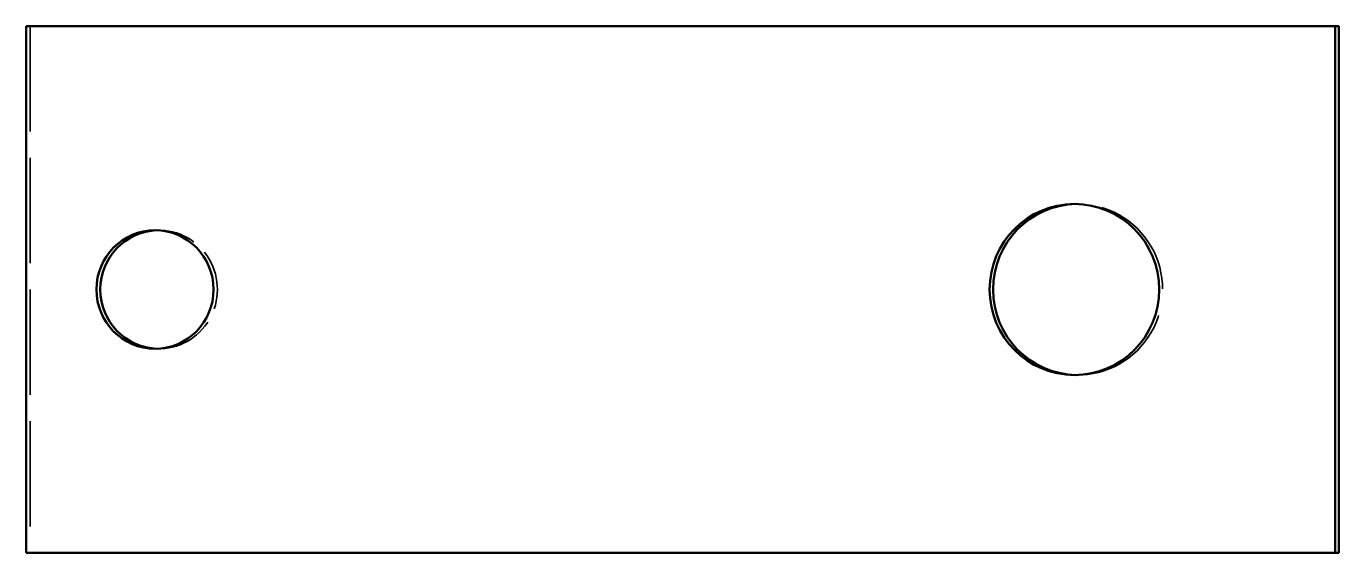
# Model space of a CAD drawing. Header units: millimetres. Extents: x 114.8 to 164.6, y 97.9 to 118.
import ezdxf

# ---------------------------------------------------------------- set-up
doc = ezdxf.new("R2010")
doc.units = ezdxf.units.MM
doc.linetypes.add('DASHED', pattern=[0.2067, 0.1654, -0.0413])
doc.layers.add('Hidden (ANSI)', color=7, linetype='DASHED', lineweight=35)
doc.layers.add('Visible (ANSI)', color=7, linetype='Continuous', lineweight=50)

msp = doc.modelspace()

# ---------------------------------------------------------------- linework, layer by layer
at = {"layer": 'Hidden (ANSI)', "ltscale": 24.189648}
msp.add_line((114.91, 117.95), (114.91, 97.95), dxfattribs=at)
at = {"layer": 'Hidden (ANSI)', "ltscale": 1.904597}
for p, q in [((154.723, 111.2), (154.593, 111.2)), ((119.802, 110.2), (119.655, 110.2)), ((119.802, 105.7), (119.655, 105.7)), ((154.723, 104.7), (154.593, 104.7))]:
    msp.add_line(p, q, dxfattribs=at)
at = {"layer": 'Hidden (ANSI)', "ltscale": 25.016541}
msp.add_ellipse((154.723, 107.95), major_axis=(0, -3.25), ratio=0.991445, start_param=6.26293, end_param=9.445034, dxfattribs=at)
at = {"layer": 'Hidden (ANSI)', "ltscale": 13.748118}
msp.add_ellipse((119.802, 107.95), major_axis=(0, -2.25), ratio=0.989016, start_param=6.249968, end_param=9.457995, dxfattribs=at)
at = {"layer": 'Visible (ANSI)'}
for p, q in [((114.762, 97.95), (114.762, 117.95)), ((114.762, 117.95), (124.547, 117.95)), ((124.547, 117.95), (124.842, 117.95)), ((124.842, 117.95), (144.641, 117.95)), ((144.772, 117.95), (144.641, 117.95)), ((144.772, 117.95), (164.507, 117.95)), ((164.507, 117.95), (164.507, 97.95)), ((164.638, 117.95), (164.507, 117.95)), ((164.638, 97.95), (164.638, 117.95)), ((124.547, 97.95), (114.762, 97.95)), ((124.842, 97.95), (124.547, 97.95)), ((144.641, 97.95), (124.842, 97.95)), ((144.641, 97.95), (144.772, 97.95)), ((164.507, 97.95), (144.772, 97.95)), ((164.638, 97.95), (164.507, 97.95))]:
    msp.add_line(p, q, dxfattribs=at)
for centre, major_axis, ratio in [((154.593, 107.95), (0, -3.25), 0.991445), ((119.655, 107.95), (0, -2.25), 0.989016)]:
    msp.add_ellipse(centre, major_axis=major_axis, ratio=ratio, dxfattribs=at)
for centre, major_axis, ratio, start_param, end_param in [((154.723, 107.95), (0, 3.25), 0.991445, 0.020256, 3.121337), ((119.802, 107.95), (0, 2.25), 0.989016, 0.033217, 3.108375)]:
    msp.add_ellipse(centre, major_axis=major_axis, ratio=ratio, start_param=start_param, end_param=end_param, dxfattribs=at)

doc.saveas('drawing.dxf')
